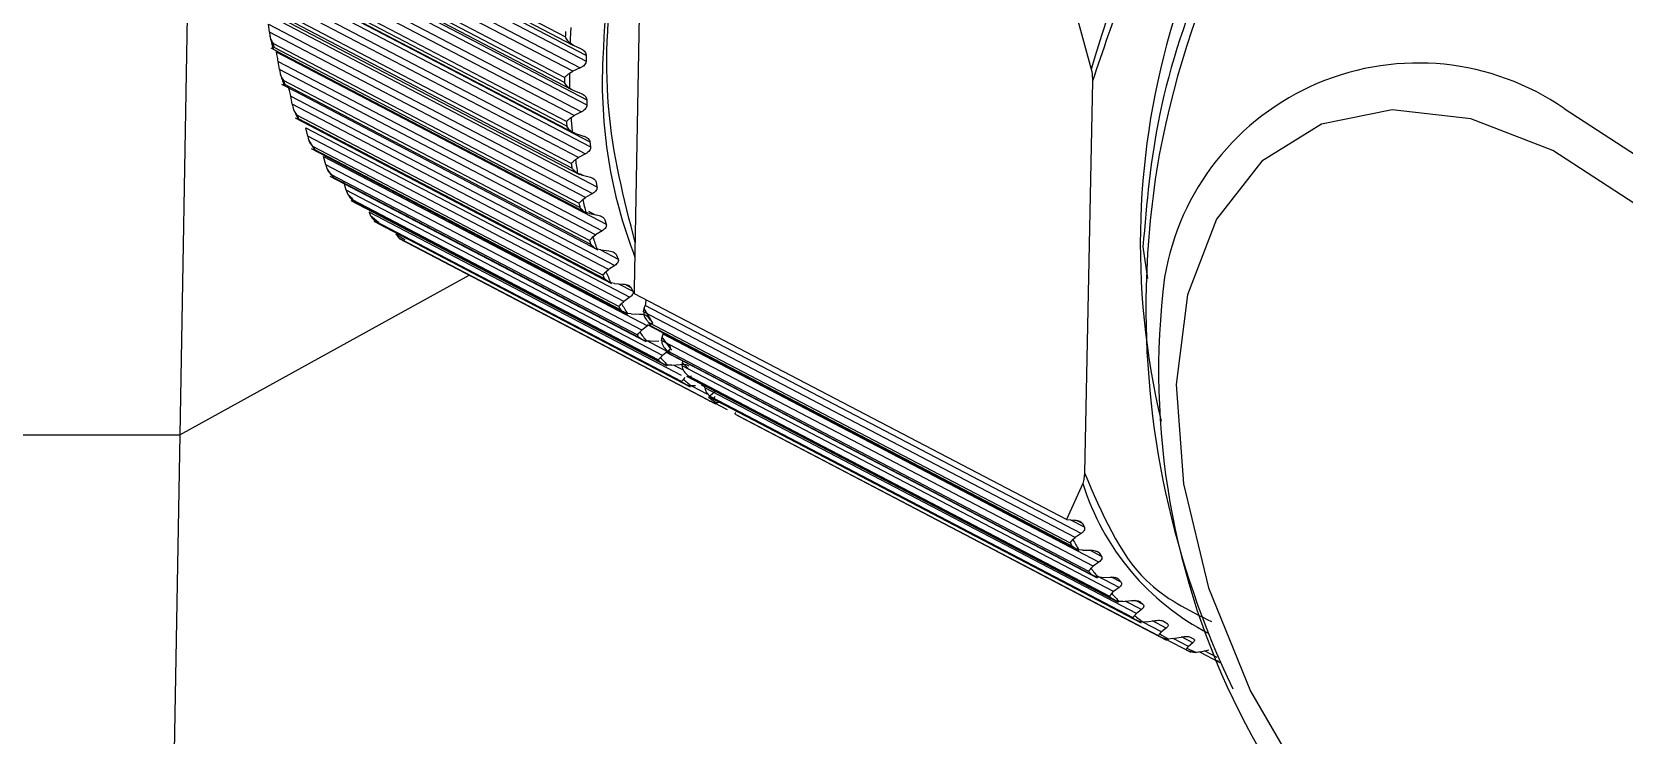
# Model space of a CAD drawing. Header units: millimetres. Extents: x 0 to 279, y 0 to 216.
# Drawn here: x 97.92 to 102.95, y 51.31 to 53.53 of the extents above; entities that cross this region are included whole.
import ezdxf

# ---------------------------------------------------------------- set-up
doc = ezdxf.new("R2010")
doc.units = ezdxf.units.MM

msp = doc.modelspace()

# ---------------------------------------------------------------- linework, layer by layer
at = {"color": 7, "linetype": 'Continuous', "lineweight": 25}
for p, q in [((98.456, 56.3089), (98.3844, 52.2561)), ((99.8215, 52.7181), (99.8513, 54.2771)), ((98.625, 53.9838), (99.6692, 53.4387)), ((99.6695, 53.456), (98.6253, 54.0011)), ((98.6262, 54.0119), (99.6272, 53.4893)), ((98.6354, 54.0208), (99.6033, 53.5156)), ((98.6253, 53.9522), (99.6505, 53.4169)), ((99.6265, 53.4062), (98.6259, 53.9286)), ((99.6008, 53.387), (98.6331, 53.8924)), ((98.6241, 53.8698), (99.625, 53.3471)), ((98.6268, 53.8618), (99.6708, 53.3165)), ((98.6275, 53.8452), (99.6716, 53.2999)), ((99.601, 53.3712), (98.6333, 53.8766)), ((98.6292, 53.8135), (99.6543, 53.2781)), ((99.631, 53.2667), (98.6306, 53.7893)), ((98.6312, 53.7333), (99.6319, 53.2105)), ((98.6372, 53.7283), (99.6811, 53.1829)), ((99.6068, 53.2476), (98.6392, 53.7531)), ((99.6081, 53.2325), (98.6405, 53.738)), ((98.6391, 53.7124), (99.683, 53.1671)), ((98.6423, 53.6809), (99.6672, 53.1454)), ((99.6447, 53.1335), (98.6444, 53.6561)), ((99.622, 53.1146), (98.6545, 53.6202)), ((99.6243, 53.1002), (98.6568, 53.6058)), ((98.6597, 53.5865), (99.7034, 53.041)), ((98.6871, 53.5823), (99.6479, 53.0802)), ((101.2208, 53.5788), (101.2665, 53.4134)), ((98.6673, 53.5301), (98.6643, 53.5553)), ((98.6643, 53.5553), (99.6891, 53.0197)), ((98.6673, 53.5301), (98.6688, 53.518)), ((99.6674, 53.0073), (98.6673, 53.5301)), ((98.6724, 53.4802), (98.7136, 53.4586)), ((99.6463, 52.9888), (98.679, 53.4945)), ((99.6496, 52.9753), (98.6823, 53.481)), ((99.628, 53.489), (99.6181, 53.4952)), ((99.628, 53.489), (99.6516, 53.478)), ((98.6891, 53.468), (99.7327, 52.9225)), ((98.6991, 53.4118), (98.6953, 53.4373)), ((98.6953, 53.4373), (99.7198, 52.9017)), ((98.7136, 53.4586), (99.6728, 52.9572)), ((99.6695, 53.456), (99.6692, 53.4387)), ((98.6991, 53.4118), (98.7011, 53.3997)), ((99.6991, 52.8889), (98.6991, 53.4118)), ((99.6796, 52.871), (98.7124, 53.3767)), ((99.6163, 53.4), (99.6265, 53.4062)), ((99.6505, 53.4169), (99.6265, 53.4062)), ((98.7062, 53.3652), (98.7488, 53.3429)), ((99.6838, 52.8585), (98.7166, 53.3642)), ((98.7396, 53.302), (98.7348, 53.3278)), ((98.7348, 53.3278), (99.7593, 52.7921)), ((98.7488, 53.3429), (99.7065, 52.8421)), ((99.6273, 53.3463), (99.617, 53.3519)), ((99.6273, 53.3463), (99.6515, 53.3369)), ((101.2704, 53.3747), (101.2449, 52.1366)), ((98.7396, 53.302), (98.7421, 53.29)), ((99.7394, 52.7792), (98.7396, 53.302)), ((99.6543, 53.2781), (99.631, 53.2667)), ((99.6708, 53.3165), (99.6716, 53.2999)), ((98.7486, 53.2588), (99.7488, 52.7357)), ((99.7216, 52.7619), (98.7545, 53.2677)), ((99.7268, 52.7504), (98.7597, 53.2562)), ((98.7886, 53.2015), (98.7828, 53.2274)), ((98.7828, 53.2274), (99.8071, 52.6916)), ((99.6213, 53.2603), (99.631, 53.2667)), ((98.7886, 53.2015), (98.7916, 53.1895)), ((99.7883, 52.6786), (98.7886, 53.2015)), ((99.6357, 53.2094), (99.625, 53.2143)), ((99.6357, 53.2094), (99.6605, 53.2015)), ((99.6811, 53.1829), (99.683, 53.1671)), ((98.7994, 53.1617), (99.7994, 52.6385)), ((99.772, 52.6623), (98.8051, 53.1681)), ((99.7781, 52.6518), (98.8112, 53.1576)), ((98.8457, 53.1108), (98.8389, 53.1367)), ((98.8389, 53.1367), (99.8631, 52.6009)), ((99.6354, 53.127), (99.6447, 53.1335)), ((99.6672, 53.1454), (99.6447, 53.1335)), ((98.8457, 53.1108), (98.8493, 53.099)), ((99.8453, 52.5879), (98.8457, 53.1108)), ((98.8581, 53.0745), (99.858, 52.5514)), ((99.8306, 52.5726), (98.8638, 53.0784)), ((99.6532, 53.0791), (99.6422, 53.0832)), ((99.6532, 53.0791), (99.6786, 53.0727)), ((99.8376, 52.5633), (98.8708, 53.0691)), ((98.9106, 53.0305), (98.9028, 53.0562)), ((98.9106, 53.0305), (98.9147, 53.0188)), ((99.9101, 52.5076), (98.9106, 53.0305)), ((99.7005, 53.056), (99.7034, 53.041)), ((98.9245, 52.9978), (99.9242, 52.4746)), ((99.897, 52.4935), (98.9304, 52.9993)), ((99.9049, 52.4854), (98.9382, 52.9912)), ((99.6586, 53.0007), (99.6674, 53.0073)), ((99.6891, 53.0197), (99.6674, 53.0073)), ((98.9829, 52.9611), (98.9876, 52.9496)), ((98.998, 52.9319), (99.9977, 52.4088)), ((99.9708, 52.4254), (99.0042, 52.9312)), ((99.9794, 52.4185), (99.0129, 52.9243)), ((99.6797, 52.9561), (99.6685, 52.9595)), ((99.6797, 52.9561), (99.7056, 52.9513)), ((99.7286, 52.9365), (99.7327, 52.9225)), ((99.0783, 52.8773), (100.0779, 52.3542)), ((100.0515, 52.3687), (99.085, 52.8745)), ((99.6907, 52.8823), (99.6991, 52.8889)), ((99.7198, 52.9017), (99.6991, 52.8889)), ((100.0608, 52.3632), (99.0944, 52.8689)), ((99.7151, 52.8413), (99.7036, 52.844)), ((99.7151, 52.8413), (99.7413, 52.838)), ((99.7655, 52.8252), (99.7705, 52.8122)), ((99.7316, 52.7725), (99.7394, 52.7792)), ((99.7593, 52.7921), (99.7394, 52.7792)), ((98.3844, 52.2561), (99.2993, 52.7617)), ((99.7591, 52.7354), (99.7474, 52.7373)), ((99.7591, 52.7354), (99.7856, 52.7335)), ((99.8107, 52.7228), (99.8168, 52.7109)), ((99.7809, 52.672), (99.7883, 52.6786)), ((99.8071, 52.6916), (99.7883, 52.6786)), ((99.8222, 52.703), (99.8215, 52.7181)), ((101.1881, 51.9885), (99.8222, 52.703)), ((99.8115, 52.6389), (99.7996, 52.6401)), ((99.8115, 52.6389), (99.8381, 52.6386)), ((99.8509, 52.6459), (99.8529, 52.6559)), ((101.2159, 51.9318), (99.8509, 52.6459)), ((99.8529, 52.6559), (99.8562, 52.666)), ((99.8798, 52.6097), (99.8529, 52.6559)), ((101.2348, 51.9449), (99.8562, 52.666)), ((99.8642, 52.6299), (99.8712, 52.6192)), ((99.8385, 52.5814), (99.8453, 52.5879)), ((99.8631, 52.6009), (99.8453, 52.5879)), ((99.8616, 52.606), (101.227, 51.8917)), ((99.8657, 52.6133), (101.1996, 51.9155)), ((99.8718, 52.6028), (101.2057, 51.905)), ((99.8798, 52.6097), (99.874, 52.6062)), ((99.9093, 52.5652), (99.9122, 52.5752)), ((101.2906, 51.8541), (99.9122, 52.5752)), ((99.8718, 52.5525), (99.8598, 52.553)), ((99.8718, 52.5525), (99.8986, 52.5536)), ((99.9078, 52.5551), (99.9093, 52.5652)), ((101.2727, 51.8411), (99.9078, 52.5551)), ((99.9402, 52.5241), (99.9093, 52.5652)), ((99.9268, 52.5204), (99.9101, 52.5076)), ((99.9243, 52.5236), (101.258, 51.8258)), ((99.9254, 52.547), (99.9334, 52.5376)), ((99.9038, 52.5013), (99.9101, 52.5076)), ((99.9202, 52.5188), (101.2854, 51.8045)), ((99.9398, 52.4768), (99.9277, 52.4766)), ((99.9313, 52.5143), (101.265, 51.8165)), ((99.9398, 52.4768), (99.9666, 52.4793)), ((99.9726, 52.4748), (99.9736, 52.4848)), ((101.3373, 51.7608), (99.9726, 52.4748)), ((99.9736, 52.4848), (99.9749, 52.4902)), ((99.9914, 52.4664), (99.9736, 52.4848)), ((99.9765, 52.4321), (99.9823, 52.4382)), ((99.9864, 52.4421), (101.3515, 51.7278)), ((99.9906, 52.4445), (101.3242, 51.7467)), ((99.9985, 52.4364), (101.332, 51.7386)), ((100.015, 52.4121), (100.0028, 52.4112)), ((100.0448, 52.4054), (100.0453, 52.4153)), ((101.4094, 51.6914), (100.0448, 52.4054)), ((100.0562, 52.3743), (100.0614, 52.3801)), ((100.0598, 52.3762), (101.4247, 51.662)), ((100.0759, 52.3922), (100.0614, 52.3801)), ((100.0644, 52.3764), (101.3978, 51.6786)), ((100.073, 52.3695), (101.4064, 51.6718)), ((100.0724, 52.3585), (100.1148, 52.3363)), ((100.0937, 52.3585), (100.0848, 52.3573)), ((100.14, 52.3217), (101.5048, 51.6075)), ((100.1451, 52.3198), (101.4783, 51.622)), ((100.1544, 52.3142), (101.4877, 51.6165)), ((96.8471, 52.2561), (98.3844, 52.2561)), ((98.3844, 52.2561), (98.2748, 46.0575)), ((101.2395, 52.1029), (101.1881, 51.9885)), ((101.1881, 51.9885), (101.2134, 51.9868)), ((101.2386, 51.976), (101.2446, 51.9642)), ((101.2085, 51.9253), (101.2159, 51.9318)), ((101.2348, 51.9449), (101.2159, 51.9318)), ((101.239, 51.8921), (101.2271, 51.8933)), ((101.239, 51.8921), (101.2657, 51.8918)), ((101.2918, 51.8831), (101.2988, 51.8724)), ((101.2659, 51.8347), (101.2727, 51.8411)), ((101.2906, 51.8541), (101.2727, 51.8411)), ((101.2992, 51.8057), (101.2872, 51.8062)), ((101.2992, 51.8057), (101.326, 51.8068)), ((101.3542, 51.7736), (101.3373, 51.7608)), ((101.3529, 51.8002), (101.3608, 51.7908)), ((101.331, 51.7545), (101.3373, 51.7608)), ((101.367, 51.73), (101.3549, 51.7298)), ((101.367, 51.73), (101.3938, 51.7325)), ((101.4214, 51.728), (101.4302, 51.7199)), ((101.4036, 51.6854), (101.4094, 51.6914)), ((101.4251, 51.704), (101.4094, 51.6914)), ((101.442, 51.6654), (101.4299, 51.6645)), ((101.442, 51.6654), (101.4687, 51.6692)), ((101.4969, 51.6668), (101.5066, 51.6601)), ((101.4831, 51.6276), (101.4883, 51.6333)), ((101.5029, 51.6455), (101.4883, 51.6333)), ((101.4963, 51.6133), (101.5812, 51.5689)), ((101.5238, 51.6122), (101.5503, 51.6173)), ((101.579, 51.617), (101.5894, 51.6117)), ((101.5238, 51.6122), (101.5116, 51.6107)), ((101.5691, 51.5816), (101.5737, 51.587)), ((101.5872, 51.5987), (101.5737, 51.587)), ((101.6118, 51.5709), (101.5997, 51.5687)), ((101.6084, 51.5703), (101.6726, 51.5367)), ((101.6118, 51.5709), (101.6381, 51.5772))]:
    msp.add_line(p, q, dxfattribs=at)
at = {"color": 8, "linetype": 'Continuous', "lineweight": 25}
for p, q in [((99.6486, 53.0831), (99.6591, 53.0776)), ((99.9709, 52.4441), (98.9829, 52.9611)), ((99.6765, 52.9637), (99.6974, 52.9528)), ((99.7147, 52.8414), (99.7705, 52.8122)), ((101.4299, 52.8508), (101.4445, 52.7511)), ((99.7718, 52.7345), (99.8168, 52.7109)), ((99.7918, 52.7327), (99.8107, 52.7228)), ((99.8566, 52.5572), (99.9265, 52.5206)), ((99.9469, 52.4774), (99.9762, 52.4621)), ((100.0516, 52.3852), (100.0028, 52.4107)), ((100.033, 52.4147), (100.045, 52.4085)), ((101.2446, 51.9642), (101.1995, 51.9877)), ((101.2386, 51.976), (101.2202, 51.9856)), ((101.2988, 51.8724), (101.2617, 51.8918)), ((101.2918, 51.8831), (101.2779, 51.8903)), ((101.3542, 51.7736), (101.2839, 51.8104)), ((101.3608, 51.7908), (101.3304, 51.8068)), ((101.3529, 51.8002), (101.343, 51.8054)), ((101.4251, 51.704), (101.3741, 51.7307)), ((101.4302, 51.7199), (101.406, 51.7326)), ((101.4214, 51.728), (101.416, 51.7308)), ((101.4883, 51.6333), (101.4298, 51.664)), ((101.5029, 51.6455), (101.4601, 51.668)), ((101.5066, 51.6601), (101.4887, 51.6694)), ((101.5872, 51.5987), (101.5513, 51.6175)), ((101.5737, 51.587), (101.525, 51.6125)), ((101.6651, 51.5526), (101.6243, 51.5739))]:
    msp.add_line(p, q, dxfattribs=at)
at = {"color": 7, "linetype": 'Continuous', "lineweight": 25, "flags": 128}
for points in [[(103.8624, 51.2), (103.8401, 51.515), (103.7603, 51.8448), (103.6271, 52.1729), (103.4471, 52.4827), (103.2295, 52.7586), (102.9851, 52.9866), (102.7265, 53.1554), (102.4665, 53.2564), (102.2184, 53.2847), (101.9944, 53.239), (101.8059, 53.1216), (101.6621, 52.9386), (101.5704, 52.6991), (101.535, 52.4153), (101.5579, 52.1012), (101.6377, 51.7727), (101.7705, 51.446), (101.9496, 51.1375)], [(99.9122, 52.5752), (99.913, 52.5786), (99.9131, 52.5791)]]:
    msp.add_lwpolyline(points, dxfattribs=at)
at = {"color": 8, "linetype": 'Continuous', "lineweight": 25, "flags": 128}
msp.add_lwpolyline([(102.7616, 53.2887), (103.0329, 53.113), (103.2901, 52.8769), (103.5212, 52.5915), (103.7152, 52.2702), (103.863, 51.9281), (103.9577, 51.5813), (103.9947, 51.2462), (103.9725, 50.9385), (103.8921, 50.6725), (103.7574, 50.4608), (103.5747, 50.3132), (103.3527, 50.2365), (103.1018, 50.2342), (102.8337, 50.3062), (102.6936, 50.371)], dxfattribs=at)
at = {"color": 8, "linetype": 'Continuous', "lineweight": 25}
for centre, radius, start, end in [((104.6015, 52.4549), 3.4701, 133.8947, 163.9643), ((102.7184, 53.3347), 2.9985, 157.114, 177.8467), ((101.2487, 53.3707), 1.5286, 177.1258, 201.1851), ((102.2999, 52.6194), 0.8131, 55.3972, 170.4138), ((102.0082, 52.3441), 0.8057, 197.4192, 242.6322)]:
    msp.add_arc(centre, radius, start, end, dxfattribs=at)
at = {"color": 7, "linetype": 'Continuous', "lineweight": 25}
for centre, radius, start, end in [((103.8443, 52.8614), 2.4227, 132.7712, 193.3948), ((104.2962, 52.6172), 2.8632, 136.8959, 169.4299), ((102.0156, 53.4032), 2.415, 176.9446, 177.333), ((102.0242, 53.4), 2.4079, 176.5439, 177.732), ((100.1028, 53.8441), 1.4705, 192.8106, 194.4601), ((100.1139, 53.8354), 1.4748, 193.3654, 193.9045), ((99.9218, 53.7919), 1.2822, 197.8122, 199.6192), ((99.9324, 53.7831), 1.2859, 198.42, 199.0107), ((101.7646, 53.4079), 2.1639, 180.5542, 180.972), ((101.7739, 53.4047), 2.1576, 180.123, 181.4012), ((99.7701, 53.7325), 1.1192, 203.2915, 205.2695), ((99.7802, 53.7235), 1.1224, 203.957, 204.6036), ((101.5207, 53.3965), 1.9196, 184.4492, 184.9016), ((101.5307, 53.3933), 1.914, 183.9822, 185.3665), ((99.6493, 53.6705), 0.9833, 209.2827, 211.4385), ((99.6591, 53.6613), 0.9862, 210.0082, 210.7129), ((101.3018, 53.3662), 1.6836, 188.1699, 189.6775), ((104.216, 52.6591), 2.7768, 169.976, 178.6381), ((99.5594, 53.611), 0.8755, 215.7959, 218.1248), ((99.5689, 53.6016), 0.878, 216.5797, 217.3411), ((101.2912, 53.3694), 1.6885, 188.6785, 189.1713), ((99.4985, 53.5594), 0.7956, 222.803, 225.2847), ((99.5078, 53.5499), 0.7978, 223.6385, 224.4498), ((101.0827, 53.3282), 1.4759, 193.2941, 193.833), ((101.0939, 53.3251), 1.4716, 192.7379, 194.3867), ((99.4632, 53.521), 0.7434, 230.2268, 232.8228), ((99.4724, 53.5114), 0.7455, 231.101, 231.9497), ((99.4487, 53.5006), 0.7184, 237.9369, 240.5921), ((99.4579, 53.4909), 0.7204, 238.8313, 239.6993), ((100.9119, 53.2729), 1.2822, 197.7383, 199.5454), ((100.9001, 53.2758), 1.2859, 198.3478, 198.9385), ((100.7593, 53.2134), 1.1183, 203.2189, 205.198), ((100.7471, 53.2161), 1.1216, 203.8864, 204.5333), ((104.2203, 52.6592), 2.7811, 178.6425, 205.6841), ((103.879, 52.4572), 2.3995, 172.8751, 240.3932), ((100.6379, 53.1512), 0.9818, 209.2146, 211.3728), ((99.8194, 52.6794), 0.0392, 339.9257, 6.7734), ((100.6253, 53.1538), 0.9847, 209.9424, 210.6478), ((100.5346, 53.0939), 0.876, 216.5226, 217.2851), ((100.5474, 53.0916), 0.8734, 215.7361, 218.0687), ((100.7188, 53.1046), 0.9845, 209.936, 210.6415), ((100.6281, 53.0448), 0.8758, 216.517, 217.2796), ((100.4732, 53.042), 0.7955, 223.594, 224.4069), ((100.4862, 53.0398), 0.7932, 222.7557, 225.2426), ((100.4376, 53.0033), 0.7429, 231.0729, 231.9235), ((100.4507, 53.0012), 0.7408, 230.1959, 232.7982), ((100.5667, 52.9928), 0.7953, 223.5897, 224.4027), ((100.4231, 52.9828), 0.7177, 238.8222, 239.6924), ((100.4362, 52.9808), 0.7157, 237.9253, 240.5874), ((100.5311, 52.9541), 0.7427, 231.0702, 231.921), ((100.5165, 52.9336), 0.7175, 238.8213, 239.6918), ((102.0518, 52.4045), 0.9825, 209.8448, 210.5514), ((102.0644, 52.4019), 0.9797, 209.1159, 211.2774), ((101.9604, 52.3444), 0.873, 216.4377, 217.202), ((101.9733, 52.342), 0.8705, 215.6493, 217.9875), ((101.8985, 52.2922), 0.7921, 223.5278, 224.3432), ((101.9116, 52.29), 0.7898, 222.687, 225.1814), ((101.8626, 52.2533), 0.7391, 231.0311, 231.8847), ((101.8758, 52.2512), 0.737, 230.151, 232.7624), ((101.848, 52.2327), 0.7138, 238.8087, 239.6822), ((101.8612, 52.2306), 0.7118, 237.9084, 240.5806), ((101.8486, 52.2345), 0.7157, 246.6799, 247.5516), ((101.8618, 52.2325), 0.7137, 245.7816, 248.4485), ((101.8578, 52.2622), 0.7449, 254.4481, 255.2967)]:
    msp.add_arc(centre, radius, start, end, dxfattribs=at)
at = {"color": 8, "linetype": 'Continuous', "lineweight": 25}
for points, knots in [([(102.1882, 54.9227), (102.0593, 54.7875), (101.7918, 54.5071), (101.4669, 53.9568), (101.3348, 53.5657), (101.2704, 53.3747)], [0, 0, 0, 0, 0.322691, 0.66924, 1, 1, 1, 1]), ([(102.2113, 54.6107), (102.2061, 54.6064), (102.0851, 54.5055), (101.8738, 54.2087), (101.6246, 53.7554), (101.4657, 53.2767), (101.4415, 52.9892), (101.4299, 52.8508)], [0, 0, 0, 0, 0.011205, 0.263766, 0.520315, 0.769008, 1, 1, 1, 1]), ([(99.8243, 52.8645), (99.7887, 53.0022), (99.7188, 53.2731), (99.7432, 53.7596), (99.8405, 54.09), (99.886, 54.2446)], [0, 0, 0, 0, 0.355575, 0.69853, 1, 1, 1, 1]), ([(101.2449, 52.1366), (101.2999, 52.0083), (101.3931, 51.7911), (101.5731, 51.7025), (101.6468, 51.6662)], [0, 0, 0, 0, 0.590165, 1, 1, 1, 1])]:
    msp.add_open_spline(points, degree=3, knots=knots, dxfattribs=at)
at = {"color": 7, "linetype": 'Continuous', "lineweight": 25}
for points, knots in [([(98.6688, 53.518), (98.6696, 53.5146), (98.6715, 53.5061), (98.6762, 53.4988), (98.679, 53.4945)], [0, 0, 0, 0, 0.406364, 1, 1, 1, 1]), ([(99.6181, 53.4952), (99.6157, 53.4976), (99.6098, 53.5033), (99.6057, 53.511), (99.6033, 53.5156)], [0, 0, 0, 0, 0.406364, 1, 1, 1, 1]), ([(99.6516, 53.478), (99.6543, 53.4766), (99.6596, 53.4739), (99.6652, 53.4683), (99.6689, 53.4622), (99.6693, 53.458), (99.6695, 53.456)], [0, 0, 0, 0, 0.28775, 0.55422, 0.783666, 1, 1, 1, 1]), ([(98.6953, 53.4373), (98.6948, 53.4404), (98.6939, 53.4463), (98.6922, 53.4549), (98.6906, 53.4625), (98.6896, 53.4662), (98.6891, 53.468)], [0, 0, 0, 0, 0.28775, 0.55422, 0.783666, 1, 1, 1, 1]), ([(99.6692, 53.4387), (99.6689, 53.4367), (99.6684, 53.4325), (99.6644, 53.4265), (99.6586, 53.421), (99.6532, 53.4183), (99.6505, 53.4169)], [0, 0, 0, 0, 0.216357, 0.445782, 0.71228, 1, 1, 1, 1]), ([(98.7011, 53.3997), (98.702, 53.3963), (98.7043, 53.3879), (98.7094, 53.3809), (98.7124, 53.3767)], [0, 0, 0, 0, 0.4063641, 1, 1, 1, 1]), ([(99.6008, 53.387), (99.6034, 53.3893), (99.6078, 53.3931), (99.6139, 53.398), (99.6163, 53.4)], [0, 0, 0, 0, 0.593636, 1, 1, 1, 1]), ([(101.2665, 53.4134), (101.2682, 53.4031), (101.2705, 53.3899), (101.2704, 53.3775), (101.2704, 53.3747)], [0, 0, 0, 0, 0.773747, 1, 1, 1, 1]), ([(98.7348, 53.3278), (98.7342, 53.3309), (98.7331, 53.3368), (98.731, 53.3453), (98.729, 53.3526), (98.7277, 53.3561), (98.7271, 53.3578)], [0, 0, 0, 0, 0.28775, 0.55422, 0.783666, 1, 1, 1, 1]), ([(99.617, 53.3519), (99.6144, 53.354), (99.6082, 53.3593), (99.6037, 53.3668), (99.601, 53.3712)], [0, 0, 0, 0, 0.406364, 1, 1, 1, 1]), ([(99.6515, 53.3369), (99.6543, 53.3357), (99.6597, 53.3333), (99.6657, 53.3281), (99.6698, 53.3225), (99.6705, 53.3185), (99.6708, 53.3165)], [0, 0, 0, 0, 0.28775, 0.55422, 0.783666, 1, 1, 1, 1]), ([(98.7421, 53.29), (98.7432, 53.2866), (98.7459, 53.2783), (98.7513, 53.2717), (98.7545, 53.2677)], [0, 0, 0, 0, 0.406364, 1, 1, 1, 1]), ([(99.6716, 53.2999), (99.6714, 53.2979), (99.6712, 53.2939), (99.6676, 53.288), (99.6621, 53.2824), (99.657, 53.2796), (99.6543, 53.2781)], [0, 0, 0, 0, 0.2163567, 0.4457821, 0.7122805, 1, 1, 1, 1]), ([(99.6068, 53.2476), (99.6092, 53.2497), (99.6132, 53.2534), (99.6189, 53.2583), (99.6213, 53.2603)], [0, 0, 0, 0, 0.593636, 1, 1, 1, 1]), ([(99.625, 53.2143), (99.6224, 53.2162), (99.6158, 53.221), (99.611, 53.2282), (99.6081, 53.2325)], [0, 0, 0, 0, 0.406364, 1, 1, 1, 1]), ([(98.7916, 53.1895), (98.7929, 53.1862), (98.7959, 53.1781), (98.8017, 53.1718), (98.8051, 53.1681)], [0, 0, 0, 0, 0.406364, 1, 1, 1, 1]), ([(99.6605, 53.2015), (99.6634, 53.2004), (99.669, 53.1984), (99.6753, 53.1938), (99.6798, 53.1886), (99.6807, 53.1848), (99.6811, 53.1829)], [0, 0, 0, 0, 0.28775, 0.55422, 0.783666, 1, 1, 1, 1]), ([(99.622, 53.1146), (99.6242, 53.1166), (99.6278, 53.12), (99.6332, 53.125), (99.6354, 53.127)], [0, 0, 0, 0, 0.593636, 1, 1, 1, 1]), ([(99.683, 53.1671), (99.683, 53.1652), (99.683, 53.1613), (99.6798, 53.1555), (99.6747, 53.1499), (99.6698, 53.147), (99.6672, 53.1454)], [0, 0, 0, 0, 0.2163567, 0.4457821, 0.7122805, 1, 1, 1, 1]), ([(98.8493, 53.099), (98.8507, 53.0957), (98.8541, 53.0878), (98.8602, 53.0819), (98.8638, 53.0784)], [0, 0, 0, 0, 0.406364, 1, 1, 1, 1]), ([(99.6422, 53.0832), (99.6395, 53.085), (99.6326, 53.0893), (99.6274, 53.0962), (99.6243, 53.1002)], [0, 0, 0, 0, 0.4063641, 1, 1, 1, 1]), ([(99.6786, 53.0727), (99.6816, 53.0718), (99.6872, 53.0701), (99.6939, 53.066), (99.6987, 53.0613), (99.6999, 53.0577), (99.7005, 53.056)], [0, 0, 0, 0, 0.28775, 0.55422, 0.783666, 1, 1, 1, 1]), ([(99.7034, 53.041), (99.7035, 53.0392), (99.7038, 53.0355), (99.701, 53.0299), (99.6963, 53.0243), (99.6915, 53.0213), (99.6891, 53.0197)], [0, 0, 0, 0, 0.216357, 0.445782, 0.71228, 1, 1, 1, 1]), ([(98.9147, 53.0188), (98.9163, 53.0157), (98.9201, 53.0081), (98.9265, 53.0026), (98.9304, 52.9993)], [0, 0, 0, 0, 0.406364, 1, 1, 1, 1]), ([(99.6463, 52.9888), (99.6483, 52.9907), (99.6515, 52.9938), (99.6565, 52.9987), (99.6586, 53.0007)], [0, 0, 0, 0, 0.593636, 1, 1, 1, 1]), ([(99.6685, 52.9595), (99.6656, 52.9611), (99.6585, 52.9649), (99.6529, 52.9714), (99.6496, 52.9753)], [0, 0, 0, 0, 0.406364, 1, 1, 1, 1]), ([(98.9876, 52.9496), (98.9893, 52.9466), (98.9935, 52.9393), (99.0002, 52.9342), (99.0042, 52.9312)], [0, 0, 0, 0, 0.406364, 1, 1, 1, 1]), ([(99.7056, 52.9513), (99.7086, 52.9506), (99.7144, 52.9493), (99.7213, 52.9457), (99.7265, 52.9414), (99.7279, 52.9381), (99.7286, 52.9365)], [0, 0, 0, 0, 0.28775, 0.55422, 0.783666, 1, 1, 1, 1]), ([(99.7327, 52.9225), (99.7329, 52.9208), (99.7334, 52.9173), (99.7311, 52.9118), (99.7267, 52.9064), (99.7222, 52.9033), (99.7198, 52.9017)], [0, 0, 0, 0, 0.216357, 0.445782, 0.71228, 1, 1, 1, 1]), ([(99.0674, 52.8918), (99.0692, 52.8889), (99.0738, 52.8819), (99.0809, 52.8772), (99.085, 52.8745)], [0, 0, 0, 0, 0.406364, 1, 1, 1, 1]), ([(99.6796, 52.871), (99.6813, 52.8727), (99.6842, 52.8755), (99.6888, 52.8803), (99.6907, 52.8823)], [0, 0, 0, 0, 0.593636, 1, 1, 1, 1]), ([(99.7036, 52.844), (99.7006, 52.8453), (99.6932, 52.8486), (99.6873, 52.8548), (99.6838, 52.8585)], [0, 0, 0, 0, 0.406364, 1, 1, 1, 1]), ([(99.7413, 52.838), (99.7444, 52.8375), (99.7503, 52.8365), (99.7575, 52.8335), (99.7629, 52.8297), (99.7646, 52.8267), (99.7655, 52.8252)], [0, 0, 0, 0, 0.2877497, 0.5542199, 0.7836665, 1, 1, 1, 1]), ([(99.7216, 52.7619), (99.7231, 52.7634), (99.7256, 52.7659), (99.7298, 52.7706), (99.7316, 52.7725)], [0, 0, 0, 0, 0.5936359, 1, 1, 1, 1]), ([(99.7705, 52.8122), (99.7709, 52.8106), (99.7717, 52.8074), (99.7697, 52.8022), (99.7658, 52.7968), (99.7615, 52.7937), (99.7593, 52.7921)], [0, 0, 0, 0, 0.216357, 0.445782, 0.71228, 1, 1, 1, 1]), ([(99.7474, 52.7373), (99.7443, 52.7384), (99.7367, 52.7412), (99.7305, 52.747), (99.7268, 52.7504)], [0, 0, 0, 0, 0.406364, 1, 1, 1, 1]), ([(99.7856, 52.7335), (99.7887, 52.7332), (99.7947, 52.7326), (99.8021, 52.7301), (99.8079, 52.7269), (99.8098, 52.7241), (99.8107, 52.7228)], [0, 0, 0, 0, 0.28775, 0.55422, 0.783666, 1, 1, 1, 1]), ([(99.772, 52.6623), (99.7733, 52.6635), (99.7755, 52.6657), (99.7794, 52.6702), (99.7809, 52.672)], [0, 0, 0, 0, 0.593636, 1, 1, 1, 1]), ([(99.8168, 52.7109), (99.8173, 52.7095), (99.8183, 52.7065), (99.8168, 52.7015), (99.8133, 52.6963), (99.8092, 52.6932), (99.8071, 52.6916)], [0, 0, 0, 0, 0.2163567, 0.4457821, 0.7122805, 1, 1, 1, 1]), ([(99.7996, 52.6401), (99.7964, 52.641), (99.7886, 52.6433), (99.782, 52.6486), (99.7781, 52.6518)], [0, 0, 0, 0, 0.406364, 1, 1, 1, 1]), ([(99.8381, 52.6386), (99.8413, 52.6384), (99.8473, 52.6381), (99.855, 52.6362), (99.861, 52.6335), (99.8631, 52.6311), (99.8642, 52.6299)], [0, 0, 0, 0, 0.28775, 0.55422, 0.783666, 1, 1, 1, 1]), ([(99.8509, 52.6459), (99.8509, 52.6431), (99.8511, 52.6369), (99.8554, 52.625), (99.8616, 52.6179), (99.8657, 52.6133)], [0, 0, 0, 0, 0.226196, 0.499289, 1, 1, 1, 1]), ([(99.8306, 52.5726), (99.8317, 52.5736), (99.8336, 52.5754), (99.837, 52.5797), (99.8385, 52.5814)], [0, 0, 0, 0, 0.593636, 1, 1, 1, 1]), ([(99.8718, 52.6028), (99.8709, 52.6021), (99.8694, 52.601), (99.8709, 52.603), (99.8731, 52.6052), (99.874, 52.6062)], [0, 0, 0, 0, 0.500711, 0.773789, 1, 1, 1, 1]), ([(99.8598, 52.553), (99.8566, 52.5537), (99.8486, 52.5554), (99.8417, 52.5604), (99.8376, 52.5633)], [0, 0, 0, 0, 0.406364, 1, 1, 1, 1]), ([(99.9078, 52.5551), (99.9081, 52.5524), (99.9085, 52.5462), (99.9134, 52.5347), (99.92, 52.528), (99.9243, 52.5236)], [0, 0, 0, 0, 0.226196, 0.499289, 1, 1, 1, 1]), ([(99.9334, 52.5376), (99.9341, 52.5365), (99.9356, 52.5341), (99.9349, 52.5297), (99.9322, 52.525), (99.9287, 52.522), (99.9268, 52.5204)], [0, 0, 0, 0, 0.216357, 0.445782, 0.71228, 1, 1, 1, 1]), ([(99.9313, 52.5143), (99.9305, 52.5139), (99.9295, 52.5133), (99.9311, 52.5161), (99.9334, 52.5186), (99.9344, 52.5198)], [0, 0, 0, 0, 0.500711, 0.773789, 1, 1, 1, 1]), ([(99.897, 52.4935), (99.8979, 52.4943), (99.8994, 52.4956), (99.9025, 52.4997), (99.9038, 52.5013)], [0, 0, 0, 0, 0.5936359, 1, 1, 1, 1]), ([(99.9277, 52.4766), (99.9244, 52.477), (99.9162, 52.4782), (99.9091, 52.4827), (99.9049, 52.4854)], [0, 0, 0, 0, 0.406364, 1, 1, 1, 1]), ([(99.9666, 52.4793), (99.9697, 52.4795), (99.9758, 52.4799), (99.9838, 52.4791), (99.9903, 52.4775), (99.9928, 52.4756), (99.9941, 52.4748)], [0, 0, 0, 0, 0.28775, 0.55422, 0.783666, 1, 1, 1, 1]), ([(99.9726, 52.4748), (99.973, 52.4721), (99.9737, 52.466), (99.9792, 52.4548), (99.9861, 52.4486), (99.9906, 52.4445)], [0, 0, 0, 0, 0.226196, 0.499289, 1, 1, 1, 1]), ([(99.9708, 52.4254), (99.9715, 52.4259), (99.9727, 52.4269), (99.9754, 52.4306), (99.9765, 52.4321)], [0, 0, 0, 0, 0.5936359, 1, 1, 1, 1]), ([(99.9985, 52.4364), (99.998, 52.4363), (99.9972, 52.4362), (99.9991, 52.4397), (100.0013, 52.4427), (100.0024, 52.4441)], [0, 0, 0, 0, 0.500703, 0.769527, 1, 1, 1, 1]), ([(100.0028, 52.4112), (99.9995, 52.4115), (99.9912, 52.4121), (99.9838, 52.4161), (99.9794, 52.4185)], [0, 0, 0, 0, 0.406364, 1, 1, 1, 1]), ([(100.0448, 52.4054), (100.0453, 52.4027), (100.0464, 52.3967), (100.0524, 52.386), (100.0597, 52.3802), (100.0644, 52.3764)], [0, 0, 0, 0, 0.226196, 0.499289, 1, 1, 1, 1]), ([(100.073, 52.3695), (100.0727, 52.3698), (100.0722, 52.3702), (100.0742, 52.3745), (100.0765, 52.3778), (100.0775, 52.3794)], [0, 0, 0, 0, 0.500698, 0.762776, 1, 1, 1, 1]), ([(100.0848, 52.3573), (100.0814, 52.3574), (100.073, 52.3576), (100.0654, 52.3611), (100.0608, 52.3632)], [0, 0, 0, 0, 0.406364, 1, 1, 1, 1]), ([(100.1386, 52.3239), (100.139, 52.3239), (100.1396, 52.3239), (100.1415, 52.327), (100.1423, 52.3282)], [0, 0, 0, 0, 0.5936359, 1, 1, 1, 1]), ([(101.2449, 52.1366), (101.2446, 52.1306), (101.2441, 52.1185), (101.241, 52.1081), (101.2395, 52.1029)], [0, 0, 0, 0, 0.493839, 1, 1, 1, 1]), ([(101.2134, 51.9868), (101.2177, 51.9863), (101.2251, 51.9854), (101.2334, 51.9818), (101.2372, 51.9785), (101.2383, 51.9765), (101.2386, 51.976)], [0, 0, 0, 0, 0.396813, 0.686892, 0.931037, 1, 1, 1, 1]), ([(101.1996, 51.9155), (101.2009, 51.9168), (101.2031, 51.9189), (101.207, 51.9234), (101.2085, 51.9253)], [0, 0, 0, 0, 0.593636, 1, 1, 1, 1]), ([(101.2446, 51.9642), (101.2452, 51.9624), (101.2462, 51.9589), (101.2436, 51.9527), (101.2392, 51.948), (101.2356, 51.9454), (101.2348, 51.9449)], [0, 0, 0, 0, 0.262068, 0.522843, 0.894323, 1, 1, 1, 1]), ([(101.2271, 51.8933), (101.224, 51.8942), (101.2161, 51.8965), (101.2096, 51.9019), (101.2057, 51.905)], [0, 0, 0, 0, 0.406364, 1, 1, 1, 1]), ([(101.2657, 51.8918), (101.2689, 51.8916), (101.2749, 51.8914), (101.2826, 51.8894), (101.2886, 51.8868), (101.2907, 51.8843), (101.2918, 51.8831)], [0, 0, 0, 0, 0.28775, 0.55422, 0.783666, 1, 1, 1, 1]), ([(101.2988, 51.8724), (101.2994, 51.8711), (101.3007, 51.8684), (101.2996, 51.8637), (101.2964, 51.8588), (101.2926, 51.8557), (101.2906, 51.8541)], [0, 0, 0, 0, 0.216357, 0.445782, 0.71228, 1, 1, 1, 1]), ([(101.258, 51.8258), (101.2591, 51.8269), (101.2609, 51.8286), (101.2645, 51.8329), (101.2659, 51.8347)], [0, 0, 0, 0, 0.593636, 1, 1, 1, 1]), ([(101.2872, 51.8062), (101.2839, 51.8069), (101.2759, 51.8086), (101.269, 51.8136), (101.265, 51.8165)], [0, 0, 0, 0, 0.406364, 1, 1, 1, 1]), ([(101.326, 51.8068), (101.3291, 51.8069), (101.3352, 51.8069), (101.3431, 51.8056), (101.3493, 51.8034), (101.3517, 51.8013), (101.3529, 51.8002)], [0, 0, 0, 0, 0.28775, 0.55422, 0.783666, 1, 1, 1, 1]), ([(101.3608, 51.7908), (101.3615, 51.7897), (101.363, 51.7873), (101.3623, 51.7829), (101.3596, 51.7782), (101.356, 51.7752), (101.3542, 51.7736)], [0, 0, 0, 0, 0.2163567, 0.4457821, 0.7122805, 1, 1, 1, 1]), ([(101.3242, 51.7467), (101.3251, 51.7475), (101.3266, 51.7488), (101.3298, 51.7529), (101.331, 51.7545)], [0, 0, 0, 0, 0.593636, 1, 1, 1, 1]), ([(101.3549, 51.7298), (101.3516, 51.7303), (101.3434, 51.7315), (101.3363, 51.7359), (101.332, 51.7386)], [0, 0, 0, 0, 0.406364, 1, 1, 1, 1]), ([(101.3938, 51.7325), (101.397, 51.7327), (101.4031, 51.7331), (101.4111, 51.7323), (101.4175, 51.7307), (101.4201, 51.7289), (101.4214, 51.728)], [0, 0, 0, 0, 0.28775, 0.55422, 0.783666, 1, 1, 1, 1]), ([(101.4302, 51.7199), (101.431, 51.7189), (101.4328, 51.7168), (101.4324, 51.7129), (101.4301, 51.7084), (101.4268, 51.7055), (101.4251, 51.704)], [0, 0, 0, 0, 0.216357, 0.445782, 0.71228, 1, 1, 1, 1]), ([(101.3978, 51.6786), (101.3985, 51.6792), (101.3998, 51.6801), (101.4025, 51.6839), (101.4036, 51.6854)], [0, 0, 0, 0, 0.593636, 1, 1, 1, 1]), ([(101.4299, 51.6645), (101.4265, 51.6647), (101.4182, 51.6654), (101.4108, 51.6694), (101.4064, 51.6718)], [0, 0, 0, 0, 0.406364, 1, 1, 1, 1]), ([(101.4687, 51.6692), (101.4719, 51.6696), (101.478, 51.6703), (101.4861, 51.67), (101.4928, 51.669), (101.4956, 51.6675), (101.4969, 51.6668)], [0, 0, 0, 0, 0.28775, 0.55422, 0.783666, 1, 1, 1, 1]), ([(101.4783, 51.622), (101.4789, 51.6223), (101.4798, 51.6228), (101.4821, 51.6262), (101.4831, 51.6276)], [0, 0, 0, 0, 0.593636, 1, 1, 1, 1]), ([(101.5116, 51.6107), (101.5082, 51.6107), (101.4998, 51.6109), (101.4922, 51.6144), (101.4877, 51.6165)], [0, 0, 0, 0, 0.406364, 1, 1, 1, 1]), ([(101.5066, 51.6601), (101.5075, 51.6593), (101.5094, 51.6575), (101.5095, 51.6539), (101.5076, 51.6498), (101.5045, 51.647), (101.5029, 51.6455)], [0, 0, 0, 0, 0.216357, 0.445782, 0.71228, 1, 1, 1, 1]), ([(101.5503, 51.6173), (101.5535, 51.6179), (101.5596, 51.6189), (101.5678, 51.6192), (101.5746, 51.6187), (101.5775, 51.6176), (101.579, 51.617)], [0, 0, 0, 0, 0.28775, 0.55422, 0.783666, 1, 1, 1, 1]), ([(101.5652, 51.5773), (101.5656, 51.5773), (101.5663, 51.5773), (101.5683, 51.5804), (101.5691, 51.5816)], [0, 0, 0, 0, 0.593636, 1, 1, 1, 1]), ([(101.5997, 51.5687), (101.5962, 51.5685), (101.5878, 51.5682), (101.5799, 51.5712), (101.5753, 51.573)], [0, 0, 0, 0, 0.406364, 1, 1, 1, 1]), ([(101.5894, 51.6117), (101.5904, 51.611), (101.5926, 51.6096), (101.593, 51.6065), (101.5915, 51.6027), (101.5887, 51.6001), (101.5872, 51.5987)], [0, 0, 0, 0, 0.216357, 0.445782, 0.71228, 1, 1, 1, 1])]:
    msp.add_open_spline(points, degree=3, knots=knots, dxfattribs=at)

doc.saveas('drawing.dxf')
